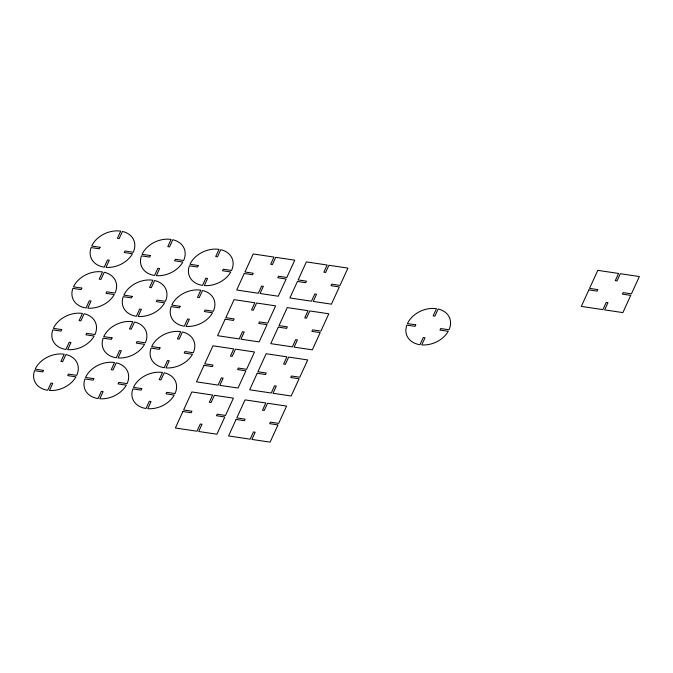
<?xml version="1.0" encoding="UTF-8"?>
<svg xmlns="http://www.w3.org/2000/svg" width="673" height="673" viewBox="0 0 673 673"><rect width="100%" height="100%" fill="white"/><g stroke="black" fill="none" stroke-linecap="round" stroke-linejoin="round"><path stroke-width="1.01" d="M61.706 329.585L61.007 331.099L52.772 329.863A23.134 17.296 -22.8 0 0 65.92 349.472L69.218 342.254L70.968 342.515L67.695 349.666A23.134 17.296 -22.8 0 0 94.178 336.046L85.942 334.817L86.632 333.303L94.943 334.54A23.134 17.296 -22.8 0 0 84.133 313.736L80.861 320.886L79.12 320.626L82.417 313.416A23.134 17.296 -22.8 0 0 53.394 328.34L61.706 329.585M43.484 370.386L42.794 371.9L34.55 370.672A23.134 17.296 -22.8 0 0 47.699 390.273L50.997 383.063L52.746 383.324L49.474 390.466A23.134 17.296 -22.8 0 0 75.956 376.846L67.721 375.618L68.41 374.104L76.722 375.349A23.134 17.296 -22.8 0 0 65.912 354.545L62.639 361.687L60.898 361.426L64.196 354.217A23.134 17.296 -22.8 0 0 35.173 369.141L43.484 370.386M100.016 247.285L99.318 248.8L91.082 247.571A23.134 17.296 -22.8 0 0 104.231 267.173L107.529 259.963L109.278 260.224L106.006 267.374A23.134 17.296 -22.8 0 0 132.488 253.755L124.253 252.526L124.942 251.012L133.254 252.249A23.134 17.296 -22.8 0 0 122.444 231.445L119.171 238.595L117.422 238.335L120.728 231.125A23.134 17.296 -22.8 0 0 91.705 246.049L100.016 247.285M81.795 288.094L81.097 289.609L72.861 288.381A23.134 17.296 -22.8 0 0 86.009 307.982L89.307 300.772L91.057 301.033L87.784 308.175A23.134 17.296 -22.8 0 0 114.267 294.555L106.031 293.327L106.721 291.813L115.033 293.049A23.134 17.296 -22.8 0 0 104.222 272.254L100.95 279.396L99.209 279.135L102.506 271.926A23.134 17.296 -22.8 0 0 73.483 286.849L81.795 288.094M112.063 337.863L111.373 339.377L103.137 338.149A23.134 17.296 -22.8 0 0 116.286 357.758L119.584 350.54L121.325 350.801L118.061 357.952A23.134 17.296 -22.8 0 0 144.544 344.332L136.299 343.104L136.998 341.59L145.309 342.826A23.134 17.296 -22.8 0 0 134.491 322.022L131.227 329.173L129.477 328.912L132.774 321.702A23.134 17.296 -22.8 0 0 103.751 336.626L112.063 337.863M93.841 378.672L93.152 380.186L84.916 378.958A23.134 17.296 -22.8 0 0 98.065 398.559L101.362 391.35L103.104 391.61L99.84 398.752A23.134 17.296 -22.8 0 0 126.322 385.133L118.078 383.904L118.776 382.39L127.088 383.635A23.134 17.296 -22.8 0 0 116.269 362.831L113.005 369.973L111.255 369.713L114.553 362.503A23.134 17.296 -22.8 0 0 85.538 377.427L93.841 378.672M150.373 255.572L149.684 257.086L141.448 255.858A23.134 17.296 -22.8 0 0 154.597 275.459L157.894 268.249L159.636 268.51L156.363 275.661A23.134 17.296 -22.8 0 0 182.846 262.041L174.61 260.813L175.308 259.298L183.611 260.535A23.134 17.296 -22.8 0 0 172.801 239.731L169.529 246.882L167.787 246.621L171.085 239.411A23.134 17.296 -22.8 0 0 142.062 254.335L150.373 255.572M132.152 296.381L131.462 297.895L123.226 296.667A23.134 17.296 -22.8 0 0 136.375 316.268L139.673 309.058L141.414 309.319L138.15 316.461A23.134 17.296 -22.8 0 0 164.624 302.842L156.388 301.613L157.087 300.099L165.39 301.336A23.134 17.296 -22.8 0 0 154.58 280.532L151.307 287.682L149.566 287.421L152.864 280.212A23.134 17.296 -22.8 0 0 123.84 295.136L132.152 296.381M160.006 347.815L159.308 349.329L151.072 348.101A23.134 17.296 -22.8 0 0 164.22 367.702L167.518 360.492L169.268 360.753L165.995 367.895A23.134 17.296 -22.8 0 0 192.478 354.276L184.242 353.047L184.932 351.533L193.244 352.77A23.134 17.296 -22.8 0 0 182.433 331.974L179.161 339.116L177.42 338.856L180.717 331.646A23.134 17.296 -22.8 0 0 151.694 346.57L160.006 347.815M141.784 388.615L141.086 390.13L132.85 388.901A23.134 17.296 -22.8 0 0 145.999 408.503L149.297 401.293L151.046 401.554L147.774 408.704A23.134 17.296 -22.8 0 0 174.257 395.085L166.021 393.848L166.711 392.334L175.022 393.579A23.134 17.296 -22.8 0 0 164.212 372.775L160.94 379.917L159.198 379.665L162.496 372.447A23.134 17.296 -22.8 0 0 133.473 387.379L141.784 388.615M198.308 265.524L197.618 267.038L189.382 265.81A23.134 17.296 -22.8 0 0 202.531 285.411L205.829 278.201L207.57 278.462L204.306 285.604A23.134 17.296 -22.8 0 0 230.789 271.985L222.553 270.756L223.243 269.242L231.554 270.479A23.134 17.296 -22.8 0 0 220.736 249.675L217.472 256.825L215.722 256.564L219.019 249.355A23.134 17.296 -22.8 0 0 190.005 264.279L198.308 265.524M180.086 306.324L179.397 307.839L171.161 306.61A23.134 17.296 -22.8 0 0 184.309 326.212L187.607 319.002L189.349 319.263L186.084 326.405A23.134 17.296 -22.8 0 0 212.567 312.785L204.331 311.557L205.021 310.043L213.333 311.288A23.134 17.296 -22.8 0 0 202.514 290.484L199.25 297.626L197.5 297.365L200.798 290.156A23.134 17.296 -22.8 0 0 171.783 305.088L180.086 306.324M244.257 273.516L236.703 290.029L258.306 293.251L261.612 286.042L263.353 286.303L260.056 293.512L278.252 296.229L286.134 278.992L277.823 277.756L278.521 276.241L286.833 277.478L294.749 260.173L275.72 257.33L272.414 264.548L270.672 264.287L273.97 257.069L253.199 253.973L244.947 272.001L253.258 273.238L252.568 274.752L244.257 273.516M182.921 411.489L175.367 428.003L196.97 431.225L200.268 424.015L202.018 424.276L198.712 431.486L216.916 434.203L224.799 416.974L216.487 415.729L217.177 414.215L225.489 415.46L233.405 398.147L214.376 395.312L211.078 402.521L209.337 402.261L212.634 395.051L191.855 391.947L183.611 409.975L191.923 411.22L191.225 412.734L182.921 411.489M204.028 365.338L196.474 381.852L218.077 385.082L221.375 377.864L223.125 378.125L219.827 385.335L238.023 388.052L245.906 370.823L237.594 369.578L238.292 368.064L246.604 369.309L254.52 351.996L235.491 349.161L232.185 356.37L230.444 356.11L233.741 348.9L212.971 345.796L204.718 363.824L213.03 365.069L212.34 366.583L204.028 365.338M225.135 319.187L217.581 335.701L239.193 338.931L242.49 331.713L244.232 331.974L240.934 339.192L259.139 341.901L267.021 324.672L258.71 323.427L259.399 321.913L267.711 323.158L275.627 305.853L256.598 303.01L253.3 310.219L251.551 309.959L254.848 302.749L234.078 299.653L225.834 317.673L234.145 318.918L233.447 320.432L225.135 319.187M297.441 281.449L289.886 297.962L311.49 301.184L314.796 293.975L316.537 294.236L313.239 301.445L331.436 304.162L339.318 286.934L331.015 285.689L331.705 284.174L340.016 285.419L347.933 268.106L328.904 265.271L325.606 272.481L323.856 272.22L327.154 265.011L306.383 261.906L298.131 279.934L306.442 281.179L305.752 282.694L297.441 281.449M236.105 419.43L228.551 435.944L250.154 439.166L253.452 431.957L255.202 432.217L251.895 439.427L270.1 442.144L277.983 424.907L269.671 423.67L270.361 422.156L278.672 423.393L286.589 406.088L267.56 403.245L264.262 410.454L262.52 410.194L265.818 402.984L245.039 399.888L236.795 417.916L245.107 419.153L244.408 420.667L236.105 419.43M257.212 373.279L249.658 389.793L271.261 393.015L274.567 385.806L276.309 386.066L273.011 393.276L291.207 395.993L299.09 378.756L290.778 377.519L291.476 376.005L299.788 377.242L307.704 359.937L288.675 357.094L285.369 364.312L283.627 364.051L286.925 356.833L266.155 353.737L257.902 371.765L266.214 373.002L265.524 374.516L257.212 373.279M278.319 327.128L270.765 343.642L292.376 346.864L295.674 339.655L297.416 339.915L294.118 347.125L312.322 349.842L320.205 332.605L311.893 331.368L312.583 329.854L320.895 331.091L328.811 313.786L309.782 310.943L306.484 318.161L304.734 317.9L308.041 310.69L287.262 307.586L279.017 325.614L287.329 326.851L286.631 328.365L278.319 327.128M415.746 324.832L415.056 326.346L406.82 325.118A23.134 17.296 -22.8 0 0 419.969 344.719L423.267 337.51L425.008 337.77L421.744 344.921A23.134 17.296 -22.8 0 0 448.226 331.301L439.982 330.073L440.68 328.559L448.992 329.795A23.134 17.296 -22.8 0 0 438.173 308.991L434.909 316.142L433.16 315.881L436.457 308.671A23.134 17.296 -22.8 0 0 407.443 323.595L415.746 324.832M588.858 289.895L581.304 306.4L602.915 309.63L606.213 302.421L607.955 302.682L604.657 309.891L622.861 312.609L630.744 295.371L622.432 294.135L623.122 292.62L631.434 293.857L639.35 276.553L620.321 273.709L617.023 280.919L615.273 280.658L618.571 273.448L597.801 270.353L589.556 288.381L597.86 289.617L597.17 291.131L588.858 289.895"/></g></svg>
